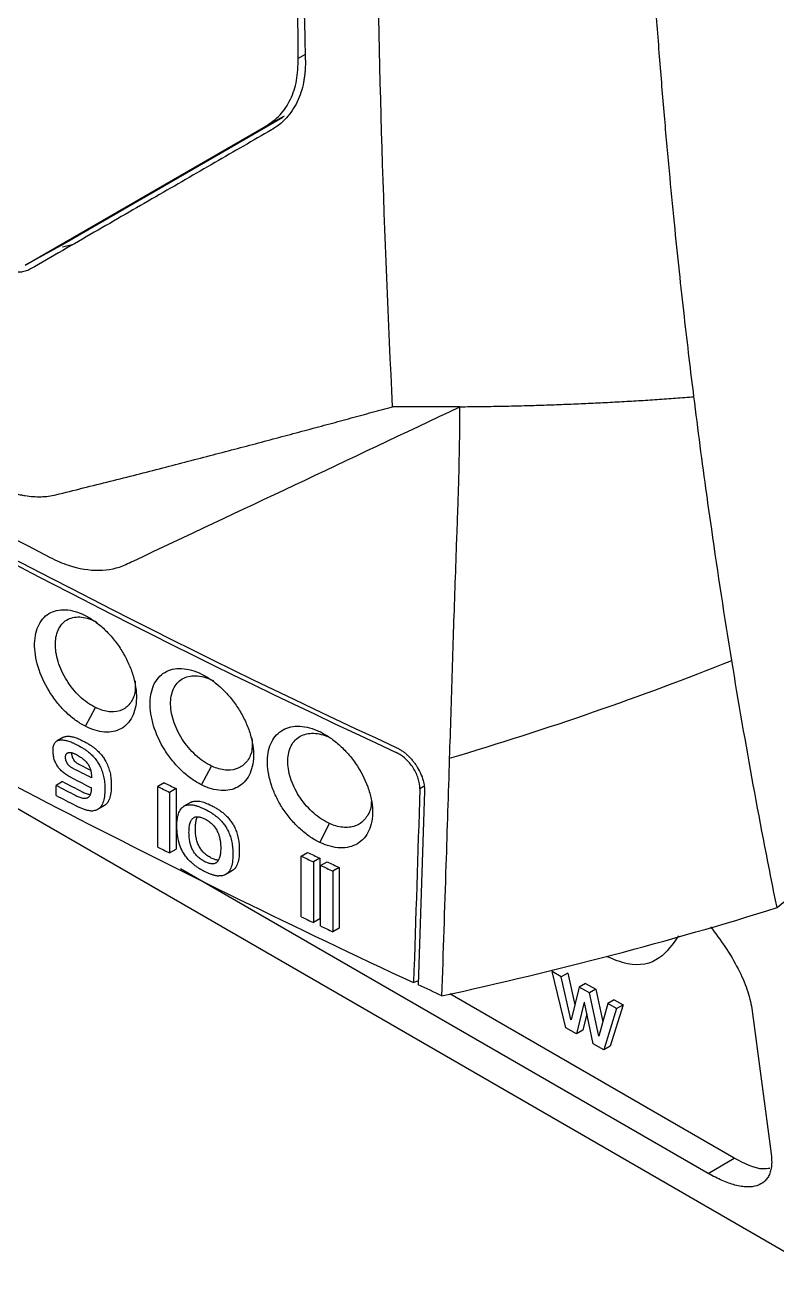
# Model space of a CAD drawing. Extents: x 86 to 639, y 68 to 658.
# Drawn here: x 537.28 to 562.23, y 67.6 to 109.09 of the extents above; entities that cross this region are included whole.
import ezdxf

# ---------------------------------------------------------------- set-up
doc = ezdxf.new("R2010")
doc.units = 0
doc.layers.get('0').update_dxf_attribs({"linetype": 'CONTINUOUS'})

msp = doc.modelspace()

# ---------------------------------------------------------------- linework, layer by layer
at = {"color": 7, "linetype": 'CONTINUOUS'}
for p, q in [((546.349, 107.982), (546.242, 124.886)), ((545.839, 106.027), (538.585, 101.838)), ((537.285, 101.125), (545.274, 105.738)), ((538.585, 101.838), (537.285, 101.125)), ((538.528, 101.738), (538.895, 101.824)), ((518.077, 94.048), (563.889, 67.602)), ((539.286, 85.833), (539.618, 86.457)), ((538.567, 85.474), (538.591, 85.485)), ((538.591, 85.485), (538.617, 85.493)), ((538.617, 85.493), (538.645, 85.5)), ((538.645, 85.5), (538.675, 85.503)), ((538.675, 85.503), (538.701, 85.505)), ((538.701, 85.505), (538.728, 85.505)), ((538.728, 85.505), (538.756, 85.503)), ((538.756, 85.503), (538.785, 85.5)), ((538.785, 85.5), (538.815, 85.495)), ((538.815, 85.495), (538.846, 85.489)), ((538.846, 85.489), (538.878, 85.481)), ((538.878, 85.481), (538.912, 85.472)), ((538.215, 85.045), (538.216, 85.083)), ((538.216, 85.083), (538.219, 85.119)), ((538.219, 85.119), (538.224, 85.152)), ((538.224, 85.152), (538.23, 85.183)), ((538.23, 85.183), (538.239, 85.212)), ((538.239, 85.212), (538.25, 85.239)), ((538.25, 85.239), (538.262, 85.264)), ((538.262, 85.264), (538.277, 85.286)), ((538.277, 85.286), (538.293, 85.306)), ((538.293, 85.306), (538.311, 85.323)), ((538.311, 85.323), (538.332, 85.338)), ((538.332, 85.338), (538.354, 85.351)), ((538.567, 85.474), (538.354, 85.351)), ((538.354, 85.351), (538.378, 85.362)), ((538.378, 85.362), (538.404, 85.371)), ((538.404, 85.371), (538.432, 85.377)), ((538.432, 85.377), (538.463, 85.381)), ((538.463, 85.381), (538.488, 85.382)), ((538.488, 85.382), (538.515, 85.382)), ((538.515, 85.382), (538.543, 85.38)), ((538.543, 85.38), (538.572, 85.377)), ((538.572, 85.377), (538.602, 85.372)), ((538.602, 85.372), (538.634, 85.366)), ((538.634, 85.366), (538.666, 85.359)), ((538.666, 85.359), (538.699, 85.35)), ((538.699, 85.35), (538.733, 85.339)), ((538.733, 85.339), (538.769, 85.327)), ((538.769, 85.327), (538.805, 85.313)), ((538.912, 85.472), (538.946, 85.462)), ((538.946, 85.462), (538.981, 85.45)), ((538.981, 85.45), (539.018, 85.436)), ((539.003, 85.224), (539.032, 85.208)), ((539.018, 85.436), (539.055, 85.421)), ((539.032, 85.208), (539.061, 85.193)), ((539.055, 85.421), (539.094, 85.405)), ((539.061, 85.193), (539.089, 85.178)), ((539.089, 85.178), (539.116, 85.163)), ((539.094, 85.405), (539.133, 85.387)), ((539.116, 85.163), (539.143, 85.147)), ((539.133, 85.387), (539.174, 85.367)), ((539.143, 85.147), (539.169, 85.132)), ((539.169, 85.132), (539.194, 85.117)), ((539.174, 85.367), (539.216, 85.346)), ((539.194, 85.117), (539.219, 85.101)), ((539.216, 85.346), (539.245, 85.331)), ((539.219, 85.101), (539.243, 85.085)), ((539.243, 85.085), (539.266, 85.07)), ((539.245, 85.331), (539.273, 85.316)), ((539.266, 85.07), (539.289, 85.054)), ((539.273, 85.316), (539.301, 85.301)), ((539.301, 85.301), (539.329, 85.285)), ((539.329, 85.285), (539.355, 85.27)), ((539.355, 85.27), (539.381, 85.255)), ((539.381, 85.255), (539.406, 85.239)), ((539.406, 85.239), (539.431, 85.224)), ((539.431, 85.224), (539.455, 85.208)), ((539.455, 85.208), (539.479, 85.192)), ((539.479, 85.192), (539.502, 85.177)), ((539.502, 85.177), (539.524, 85.161)), ((539.524, 85.161), (539.546, 85.145)), ((539.546, 85.145), (539.567, 85.129)), ((539.567, 85.129), (539.587, 85.113)), ((539.587, 85.113), (539.607, 85.097)), ((539.607, 85.097), (539.637, 85.072)), ((539.637, 85.072), (539.666, 85.046)), ((538.215, 85.003), (538.215, 85.045)), ((538.217, 84.963), (538.215, 85.003)), ((538.221, 84.923), (538.217, 84.963)), ((538.225, 84.884), (538.221, 84.923)), ((538.231, 84.846), (538.225, 84.884)), ((538.238, 84.809), (538.231, 84.846)), ((538.246, 84.773), (538.238, 84.809)), ((538.256, 84.737), (538.246, 84.773)), ((538.267, 84.703), (538.256, 84.737)), ((538.28, 84.669), (538.267, 84.703)), ((538.293, 84.636), (538.28, 84.669)), ((538.629, 84.825), (538.63, 84.84)), ((538.629, 84.808), (538.629, 84.825)), ((538.629, 84.795), (538.629, 84.808)), ((538.63, 84.782), (538.629, 84.795)), ((538.63, 84.84), (538.632, 84.855)), ((538.631, 84.769), (538.63, 84.782)), ((538.632, 84.756), (538.631, 84.769)), ((538.632, 84.855), (538.635, 84.869)), ((538.634, 84.743), (538.632, 84.756)), ((538.637, 84.73), (538.634, 84.743)), ((538.635, 84.869), (538.638, 84.881)), ((538.64, 84.717), (538.637, 84.73)), ((538.638, 84.881), (538.642, 84.893)), ((538.643, 84.704), (538.64, 84.717)), ((538.642, 84.893), (538.647, 84.904)), ((538.647, 84.691), (538.643, 84.704)), ((538.647, 84.904), (538.653, 84.914)), ((538.651, 84.679), (538.647, 84.691)), ((538.656, 84.666), (538.651, 84.679)), ((538.653, 84.914), (538.66, 84.924)), ((538.661, 84.654), (538.656, 84.666)), ((538.66, 84.924), (538.667, 84.932)), ((538.667, 84.641), (538.661, 84.654)), ((538.667, 84.932), (538.675, 84.939)), ((538.675, 84.939), (538.684, 84.946)), ((538.684, 84.946), (538.694, 84.951)), ((538.694, 84.951), (538.704, 84.956)), ((538.704, 84.956), (538.715, 84.959)), ((538.715, 84.959), (538.728, 84.962)), ((538.728, 84.962), (538.74, 84.964)), ((538.74, 84.964), (538.753, 84.965)), ((538.753, 84.965), (538.767, 84.965)), ((538.767, 84.965), (538.781, 84.965)), ((538.781, 84.965), (538.796, 84.963)), ((538.796, 84.963), (538.811, 84.961)), ((538.811, 84.961), (538.826, 84.958)), ((538.826, 84.958), (538.843, 84.955)), ((538.841, 84.931), (538.841, 84.947)), ((538.841, 84.918), (538.841, 84.931)), ((538.842, 84.904), (538.841, 84.918)), ((538.843, 84.891), (538.842, 84.904)), ((538.843, 84.955), (538.859, 84.95)), ((538.845, 84.878), (538.843, 84.891)), ((538.847, 84.865), (538.845, 84.878)), ((538.849, 84.852), (538.847, 84.865)), ((538.852, 84.839), (538.849, 84.852)), ((538.856, 84.827), (538.852, 84.839)), ((538.859, 84.814), (538.856, 84.827)), ((538.859, 84.95), (538.876, 84.945)), ((538.864, 84.801), (538.859, 84.814)), ((538.868, 84.789), (538.864, 84.801)), ((538.874, 84.776), (538.868, 84.789)), ((538.879, 84.764), (538.874, 84.776)), ((538.876, 84.945), (538.894, 84.939)), ((538.885, 84.751), (538.879, 84.764)), ((538.892, 84.739), (538.885, 84.751)), ((538.899, 84.727), (538.892, 84.739)), ((538.894, 84.939), (538.912, 84.932)), ((538.907, 84.715), (538.899, 84.727)), ((538.915, 84.703), (538.907, 84.715)), ((538.912, 84.932), (538.931, 84.924)), ((538.923, 84.692), (538.915, 84.703)), ((538.932, 84.68), (538.923, 84.692)), ((538.931, 84.924), (538.95, 84.916)), ((538.941, 84.669), (538.932, 84.68)), ((538.951, 84.659), (538.941, 84.669)), ((538.95, 84.916), (538.97, 84.906)), ((538.961, 84.648), (538.951, 84.659)), ((538.972, 84.639), (538.961, 84.648)), ((538.97, 84.906), (538.99, 84.896)), ((538.99, 84.896), (539.027, 84.877)), ((539.027, 84.877), (539.062, 84.857)), ((539.062, 84.857), (539.096, 84.836)), ((539.096, 84.836), (539.128, 84.815)), ((539.128, 84.815), (539.159, 84.794)), ((539.159, 84.794), (539.189, 84.771)), ((539.189, 84.771), (539.217, 84.748)), ((539.217, 84.748), (539.244, 84.725)), ((539.244, 84.725), (539.269, 84.701)), ((539.269, 84.701), (539.293, 84.677)), ((539.289, 85.054), (539.312, 85.038)), ((539.293, 84.677), (539.316, 84.652)), ((539.312, 85.038), (539.333, 85.022)), ((539.316, 84.652), (539.337, 84.626)), ((539.333, 85.022), (539.354, 85.006)), ((539.354, 85.006), (539.375, 84.99)), ((539.375, 84.99), (539.395, 84.974)), ((539.395, 84.974), (539.424, 84.949)), ((539.424, 84.949), (539.453, 84.924)), ((539.453, 84.924), (539.481, 84.898)), ((539.481, 84.898), (539.508, 84.871)), ((539.508, 84.871), (539.534, 84.844)), ((539.534, 84.844), (539.56, 84.817)), ((539.56, 84.817), (539.585, 84.789)), ((539.585, 84.789), (539.608, 84.761)), ((539.608, 84.761), (539.631, 84.732)), ((539.631, 84.732), (539.653, 84.702)), ((539.653, 84.702), (539.674, 84.672)), ((539.666, 85.046), (539.694, 85.02)), ((539.674, 84.672), (539.695, 84.642)), ((539.694, 85.02), (539.721, 84.994)), ((539.721, 84.994), (539.747, 84.967)), ((539.747, 84.967), (539.772, 84.94)), ((539.772, 84.94), (539.797, 84.912)), ((539.797, 84.912), (539.821, 84.883)), ((539.821, 84.883), (539.844, 84.854)), ((539.844, 84.854), (539.866, 84.825)), ((539.866, 84.825), (539.887, 84.795)), ((539.887, 84.795), (539.907, 84.765)), ((539.907, 84.765), (539.927, 84.734)), ((539.927, 84.734), (539.946, 84.703)), ((539.946, 84.703), (539.963, 84.671)), ((539.963, 84.671), (539.981, 84.639)), ((538.308, 84.604), (538.293, 84.636)), ((538.324, 84.573), (538.308, 84.604)), ((538.342, 84.542), (538.324, 84.573)), ((538.361, 84.513), (538.342, 84.542)), ((538.381, 84.484), (538.361, 84.513)), ((538.4, 84.459), (538.381, 84.484)), ((538.42, 84.434), (538.4, 84.459)), ((538.442, 84.41), (538.42, 84.434)), ((538.465, 84.386), (538.442, 84.41)), ((538.489, 84.362), (538.465, 84.386)), ((538.515, 84.339), (538.489, 84.362)), ((538.542, 84.316), (538.515, 84.339)), ((538.57, 84.293), (538.542, 84.316)), ((538.599, 84.271), (538.57, 84.293)), ((538.63, 84.249), (538.599, 84.271)), ((538.662, 84.227), (538.63, 84.249)), ((538.673, 84.629), (538.667, 84.641)), ((538.68, 84.616), (538.673, 84.629)), ((538.687, 84.604), (538.68, 84.616)), ((538.694, 84.592), (538.687, 84.604)), ((538.702, 84.58), (538.694, 84.592)), ((538.71, 84.569), (538.702, 84.58)), ((538.719, 84.558), (538.71, 84.569)), ((538.729, 84.547), (538.719, 84.558)), ((538.739, 84.536), (538.729, 84.547)), ((538.749, 84.526), (538.739, 84.536)), ((538.76, 84.516), (538.749, 84.526)), ((538.771, 84.506), (538.76, 84.516)), ((538.783, 84.497), (538.771, 84.506)), ((538.795, 84.487), (538.783, 84.497)), ((538.808, 84.478), (538.795, 84.487)), ((538.821, 84.47), (538.808, 84.478)), ((538.835, 84.461), (538.821, 84.47)), ((538.849, 84.453), (538.835, 84.461)), ((538.863, 84.446), (538.849, 84.453)), ((538.984, 84.629), (538.972, 84.639)), ((538.995, 84.619), (538.984, 84.629)), ((539.007, 84.61), (538.995, 84.619)), ((539.02, 84.601), (539.007, 84.61)), ((539.033, 84.592), (539.02, 84.601)), ((539.047, 84.584), (539.033, 84.592)), ((539.061, 84.576), (539.047, 84.584)), ((539.076, 84.568), (539.061, 84.576)), ((539.464, 84.37), (539.076, 84.568)), ((539.337, 84.626), (539.357, 84.6)), ((539.357, 84.6), (539.375, 84.573)), ((539.375, 84.573), (539.392, 84.546)), ((539.392, 84.546), (539.408, 84.518)), ((539.408, 84.518), (539.418, 84.498)), ((539.418, 84.498), (539.428, 84.477)), ((539.428, 84.477), (539.437, 84.455)), ((539.437, 84.455), (539.445, 84.433)), ((539.445, 84.433), (539.452, 84.41)), ((539.452, 84.41), (539.46, 84.387)), ((539.46, 84.387), (539.466, 84.363)), ((539.466, 84.363), (539.471, 84.339)), ((539.471, 84.339), (539.476, 84.314)), ((539.476, 84.314), (539.481, 84.288)), ((539.481, 84.288), (539.484, 84.262)), ((539.484, 84.262), (539.487, 84.235)), ((539.487, 84.235), (539.49, 84.208)), ((539.695, 84.642), (539.714, 84.611)), ((539.714, 84.611), (539.733, 84.58)), ((539.733, 84.58), (539.751, 84.548)), ((539.751, 84.548), (539.768, 84.516)), ((539.768, 84.516), (539.788, 84.475)), ((539.788, 84.475), (539.807, 84.433)), ((539.807, 84.433), (539.825, 84.39)), ((539.825, 84.39), (539.841, 84.347)), ((539.841, 84.347), (539.856, 84.303)), ((539.856, 84.303), (539.87, 84.258)), ((539.87, 84.258), (539.882, 84.212)), ((539.981, 84.639), (540.001, 84.597)), ((540.001, 84.597), (540.02, 84.555)), ((540.02, 84.555), (540.037, 84.513)), ((540.037, 84.513), (540.054, 84.469)), ((540.054, 84.469), (540.069, 84.425)), ((540.069, 84.425), (540.082, 84.38)), ((540.082, 84.38), (540.095, 84.335)), ((540.095, 84.335), (540.106, 84.289)), ((540.106, 84.289), (540.116, 84.242)), ((540.116, 84.242), (540.124, 84.194)), ((543.144, 83.889), (543.469, 84.516)), ((538.527, 83.998), (538.315, 83.875)), ((538.315, 83.541), (538.315, 83.875)), ((538.696, 84.205), (538.662, 84.227)), ((538.73, 84.184), (538.696, 84.205)), ((538.766, 84.163), (538.73, 84.184)), ((539.49, 84.208), (539.491, 84.181)), ((539.491, 84.181), (539.492, 84.152)), ((539.492, 84.152), (539.493, 84.123)), ((539.882, 84.212), (539.893, 84.166)), ((539.893, 84.166), (539.903, 84.119)), ((539.903, 84.119), (539.911, 84.072)), ((539.911, 84.072), (539.919, 84.023)), ((539.919, 84.023), (539.925, 83.974)), ((539.925, 83.974), (539.929, 83.924)), ((539.929, 83.924), (539.932, 83.874)), ((539.932, 83.874), (539.934, 83.823)), ((539.934, 83.823), (539.935, 83.771)), ((540.124, 84.194), (540.131, 84.146)), ((540.131, 84.146), (540.137, 84.097)), ((540.137, 84.097), (540.142, 84.047)), ((540.142, 84.047), (540.145, 83.997)), ((540.147, 83.823), (540.144, 83.755)), ((540.145, 83.997), (540.147, 83.946)), ((540.147, 83.946), (540.148, 83.894)), ((540.148, 83.894), (540.147, 83.823)), ((541.899, 83.963), (541.687, 83.84)), ((541.687, 81.83), (541.687, 83.84)), ((538.969, 83.539), (539.005, 83.521)), ((539.005, 83.521), (539.039, 83.505)), ((539.039, 83.505), (539.072, 83.491)), ((539.072, 83.491), (539.104, 83.48)), ((539.104, 83.48), (539.135, 83.469)), ((539.135, 83.469), (539.164, 83.461)), ((539.164, 83.461), (539.192, 83.455)), ((539.182, 83.662), (539.217, 83.644)), ((539.192, 83.455), (539.219, 83.451)), ((539.217, 83.644), (539.252, 83.628)), ((539.219, 83.451), (539.245, 83.448)), ((539.245, 83.448), (539.269, 83.448)), ((539.252, 83.628), (539.285, 83.614)), ((539.269, 83.448), (539.293, 83.449)), ((539.285, 83.614), (539.317, 83.602)), ((539.293, 83.449), (539.314, 83.452)), ((539.314, 83.452), (539.335, 83.458)), ((539.317, 83.602), (539.347, 83.592)), ((539.335, 83.458), (539.354, 83.465)), ((539.347, 83.592), (539.377, 83.584)), ((539.354, 83.465), (539.373, 83.474)), ((539.373, 83.474), (539.389, 83.485)), ((539.377, 83.584), (539.405, 83.578)), ((539.389, 83.485), (539.402, 83.495)), ((539.402, 83.495), (539.414, 83.506)), ((539.405, 83.578), (539.432, 83.573)), ((539.414, 83.506), (539.424, 83.519)), ((539.424, 83.519), (539.435, 83.533)), ((539.432, 83.573), (539.456, 83.571)), ((539.435, 83.533), (539.444, 83.547)), ((539.444, 83.547), (539.452, 83.564)), ((539.452, 83.564), (539.46, 83.581)), ((539.46, 83.581), (539.467, 83.599)), ((539.467, 83.599), (539.473, 83.619)), ((539.473, 83.619), (539.478, 83.64)), ((539.478, 83.64), (539.482, 83.662)), ((539.482, 83.662), (539.486, 83.685)), ((539.486, 83.685), (539.489, 83.709)), ((539.489, 83.709), (539.491, 83.735)), ((539.491, 83.735), (539.492, 83.761)), ((539.492, 83.761), (539.493, 83.789)), ((539.91, 83.451), (539.899, 83.398)), ((539.919, 83.508), (539.91, 83.451)), ((539.926, 83.568), (539.919, 83.508)), ((539.931, 83.632), (539.926, 83.568)), ((539.934, 83.7), (539.931, 83.632)), ((539.935, 83.771), (539.934, 83.7)), ((540.084, 83.425), (540.067, 83.383)), ((540.099, 83.471), (540.084, 83.425)), ((540.112, 83.52), (540.099, 83.471)), ((540.123, 83.574), (540.112, 83.52)), ((540.132, 83.63), (540.123, 83.574)), ((540.139, 83.691), (540.132, 83.63)), ((540.144, 83.755), (540.139, 83.691)), ((542.295, 83.765), (542.082, 83.643)), ((542.082, 83.643), (542.082, 81.632)), ((542.295, 83.765), (542.295, 81.755)), ((550.539, 83.679), (550.332, 77.258)), ((539.586, 83.037), (539.55, 83.034)), ((539.619, 83.044), (539.586, 83.037)), ((539.651, 83.053), (539.619, 83.044)), ((539.681, 83.065), (539.651, 83.053)), ((539.711, 83.082), (539.681, 83.065)), ((539.924, 83.205), (539.711, 83.082)), ((539.74, 83.103), (539.711, 83.082)), ((539.767, 83.127), (539.74, 83.103)), ((539.792, 83.155), (539.767, 83.127)), ((539.815, 83.186), (539.792, 83.155)), ((539.836, 83.221), (539.815, 83.186)), ((539.854, 83.26), (539.836, 83.221)), ((539.871, 83.302), (539.854, 83.26)), ((539.886, 83.348), (539.871, 83.302)), ((539.899, 83.398), (539.886, 83.348)), ((539.953, 83.225), (539.924, 83.205)), ((539.979, 83.25), (539.953, 83.225)), ((540.004, 83.278), (539.979, 83.25)), ((540.027, 83.309), (540.004, 83.278)), ((540.048, 83.344), (540.027, 83.309)), ((540.067, 83.383), (540.048, 83.344)), ((542.39, 82.971), (542.408, 83.012)), ((542.408, 83.012), (542.428, 83.05)), ((542.428, 83.05), (542.45, 83.084)), ((542.45, 83.084), (542.474, 83.115)), ((542.474, 83.115), (542.5, 83.142)), ((542.5, 83.142), (542.528, 83.165)), ((542.528, 83.165), (542.559, 83.185)), ((542.772, 83.308), (542.559, 83.185)), ((542.559, 83.185), (542.591, 83.202)), ((542.591, 83.202), (542.62, 83.213)), ((542.62, 83.213), (542.651, 83.222)), ((542.651, 83.222), (542.683, 83.228)), ((542.683, 83.228), (542.717, 83.231)), ((542.717, 83.231), (542.752, 83.233)), ((542.772, 83.308), (542.804, 83.325)), ((542.804, 83.325), (542.833, 83.336)), ((542.833, 83.336), (542.864, 83.344)), ((542.864, 83.344), (542.896, 83.351)), ((542.896, 83.351), (542.93, 83.354)), ((542.93, 83.354), (542.965, 83.355)), ((542.965, 83.355), (543.002, 83.354)), ((543.002, 83.354), (543.041, 83.351)), ((543.041, 83.351), (543.082, 83.345)), ((543.082, 83.345), (543.124, 83.336)), ((543.124, 83.336), (543.168, 83.325)), ((543.168, 83.325), (543.213, 83.312)), ((543.213, 83.312), (543.26, 83.296)), ((543.252, 83.085), (543.283, 83.069)), ((543.26, 83.296), (543.309, 83.277)), ((543.283, 83.069), (543.313, 83.054)), ((543.309, 83.277), (543.359, 83.257)), ((543.313, 83.054), (543.343, 83.038)), ((543.343, 83.038), (543.372, 83.022)), ((543.359, 83.257), (543.411, 83.233)), ((543.372, 83.022), (543.401, 83.005)), ((543.401, 83.005), (543.429, 82.988)), ((543.411, 83.233), (543.465, 83.208)), ((543.429, 82.988), (543.456, 82.971)), ((543.465, 83.208), (543.496, 83.192)), ((543.496, 83.192), (543.526, 83.176)), ((543.526, 83.176), (543.556, 83.161)), ((543.556, 83.161), (543.585, 83.144)), ((543.585, 83.144), (543.613, 83.128)), ((543.613, 83.128), (543.641, 83.111)), ((543.641, 83.111), (543.669, 83.094)), ((543.669, 83.094), (543.696, 83.077)), ((543.696, 83.077), (543.722, 83.06)), ((543.722, 83.06), (543.748, 83.042)), ((543.748, 83.042), (543.773, 83.024)), ((543.773, 83.024), (543.797, 83.006)), ((543.797, 83.006), (543.821, 82.988)), ((543.821, 82.988), (543.845, 82.97)), ((542.323, 82.514), (542.324, 82.584)), ((542.324, 82.584), (542.327, 82.65)), ((542.327, 82.65), (542.333, 82.712)), ((542.333, 82.712), (542.34, 82.771)), ((542.34, 82.771), (542.349, 82.826)), ((542.349, 82.826), (542.361, 82.878)), ((542.361, 82.878), (542.375, 82.926)), ((542.375, 82.926), (542.39, 82.971)), ((542.747, 82.566), (542.755, 82.6)), ((542.755, 82.6), (542.764, 82.632)), ((542.764, 82.632), (542.774, 82.661)), ((542.774, 82.661), (542.785, 82.688)), ((542.785, 82.688), (542.798, 82.713)), ((542.798, 82.713), (542.811, 82.736)), ((542.811, 82.736), (542.826, 82.756)), ((542.826, 82.756), (542.842, 82.774)), ((542.842, 82.774), (542.86, 82.79)), ((542.86, 82.79), (542.878, 82.803)), ((542.878, 82.803), (542.895, 82.812)), ((542.895, 82.812), (542.912, 82.82)), ((542.912, 82.82), (542.93, 82.827)), ((542.93, 82.827), (542.949, 82.831)), ((542.94, 82.528), (542.943, 82.572)), ((542.943, 82.572), (542.948, 82.613)), ((542.948, 82.613), (542.953, 82.652)), ((542.949, 82.831), (542.969, 82.834)), ((542.953, 82.652), (542.96, 82.688)), ((542.96, 82.688), (542.967, 82.723)), ((542.967, 82.723), (542.976, 82.754)), ((542.969, 82.834), (542.99, 82.836)), ((542.976, 82.754), (542.986, 82.784)), ((542.986, 82.784), (542.998, 82.811)), ((542.99, 82.836), (543.012, 82.835)), ((542.998, 82.811), (543.01, 82.836)), ((543.012, 82.835), (543.035, 82.834)), ((543.035, 82.834), (543.059, 82.83)), ((543.059, 82.83), (543.083, 82.825)), ((543.083, 82.825), (543.109, 82.819)), ((543.109, 82.819), (543.136, 82.811)), ((543.136, 82.811), (543.163, 82.801)), ((543.163, 82.801), (543.192, 82.79)), ((543.192, 82.79), (543.221, 82.777)), ((543.221, 82.777), (543.252, 82.762)), ((543.252, 82.762), (543.291, 82.742)), ((543.291, 82.742), (543.328, 82.72)), ((543.328, 82.72), (543.364, 82.697)), ((543.364, 82.697), (543.399, 82.672)), ((543.399, 82.672), (543.432, 82.646)), ((543.432, 82.646), (543.464, 82.619)), ((543.456, 82.971), (543.483, 82.954)), ((543.464, 82.619), (543.494, 82.59)), ((543.483, 82.954), (543.509, 82.937)), ((543.494, 82.59), (543.523, 82.559)), ((543.509, 82.937), (543.535, 82.919)), ((543.535, 82.919), (543.56, 82.901)), ((543.56, 82.901), (543.585, 82.883)), ((543.585, 82.883), (543.609, 82.865)), ((543.609, 82.865), (543.632, 82.847)), ((543.632, 82.847), (543.655, 82.828)), ((543.655, 82.828), (543.677, 82.809)), ((543.677, 82.809), (543.706, 82.783)), ((543.706, 82.783), (543.734, 82.757)), ((543.734, 82.757), (543.761, 82.73)), ((543.761, 82.73), (543.787, 82.703)), ((543.787, 82.703), (543.812, 82.675)), ((543.812, 82.675), (543.837, 82.647)), ((543.837, 82.647), (543.86, 82.619)), ((543.845, 82.97), (543.867, 82.951)), ((543.86, 82.619), (543.883, 82.59)), ((543.867, 82.951), (543.89, 82.932)), ((543.883, 82.59), (543.905, 82.56)), ((543.89, 82.932), (543.919, 82.906)), ((543.919, 82.906), (543.947, 82.88)), ((543.947, 82.88), (543.974, 82.853)), ((543.974, 82.853), (544, 82.826)), ((544, 82.826), (544.025, 82.798)), ((544.025, 82.798), (544.05, 82.77)), ((544.05, 82.77), (544.073, 82.742)), ((544.073, 82.742), (544.096, 82.713)), ((544.096, 82.713), (544.118, 82.683)), ((544.118, 82.683), (544.139, 82.653)), ((544.139, 82.653), (544.159, 82.623)), ((544.159, 82.623), (544.178, 82.592)), ((544.178, 82.592), (544.196, 82.56)), ((547.063, 81.981), (547.382, 82.612)), ((542.324, 82.441), (542.323, 82.514)), ((542.328, 82.37), (542.324, 82.441)), ((542.333, 82.3), (542.328, 82.37)), ((542.341, 82.231), (542.333, 82.3)), ((542.351, 82.164), (542.341, 82.231)), ((542.364, 82.099), (542.351, 82.164)), ((542.725, 82.312), (542.726, 82.36)), ((542.726, 82.268), (542.725, 82.312)), ((542.726, 82.36), (542.728, 82.405)), ((542.727, 82.226), (542.726, 82.268)), ((542.73, 82.184), (542.727, 82.226)), ((542.728, 82.405), (542.731, 82.449)), ((542.733, 82.144), (542.73, 82.184)), ((542.731, 82.449), (542.735, 82.49)), ((542.735, 82.49), (542.74, 82.529)), ((542.74, 82.529), (542.747, 82.566)), ((542.938, 82.434), (542.939, 82.482)), ((542.939, 82.391), (542.938, 82.434)), ((542.939, 82.482), (542.94, 82.528)), ((542.94, 82.349), (542.939, 82.391)), ((542.943, 82.307), (542.94, 82.349)), ((542.946, 82.266), (542.943, 82.307)), ((542.951, 82.227), (542.946, 82.266)), ((542.956, 82.188), (542.951, 82.227)), ((542.963, 82.149), (542.956, 82.188)), ((543.523, 82.559), (543.55, 82.528)), ((543.55, 82.528), (543.576, 82.494)), ((543.576, 82.494), (543.6, 82.46)), ((543.6, 82.46), (543.624, 82.423)), ((543.624, 82.423), (543.645, 82.386)), ((543.645, 82.386), (543.665, 82.347)), ((543.665, 82.347), (543.684, 82.306)), ((543.684, 82.306), (543.701, 82.264)), ((543.701, 82.264), (543.71, 82.24)), ((543.71, 82.24), (543.719, 82.215)), ((543.719, 82.215), (543.727, 82.19)), ((543.727, 82.19), (543.734, 82.164)), ((543.734, 82.164), (543.741, 82.139)), ((543.905, 82.56), (543.926, 82.53)), ((543.926, 82.53), (543.946, 82.5)), ((543.946, 82.5), (543.965, 82.469)), ((543.965, 82.469), (543.983, 82.437)), ((543.983, 82.437), (544.001, 82.406)), ((544.001, 82.406), (544.017, 82.373)), ((544.017, 82.373), (544.033, 82.341)), ((544.033, 82.341), (544.051, 82.3)), ((544.051, 82.3), (544.068, 82.259)), ((544.068, 82.259), (544.083, 82.217)), ((544.083, 82.217), (544.098, 82.174)), ((544.098, 82.174), (544.111, 82.13)), ((544.196, 82.56), (544.214, 82.528)), ((544.214, 82.528), (544.23, 82.496)), ((544.23, 82.496), (544.246, 82.463)), ((544.246, 82.463), (544.264, 82.423)), ((544.264, 82.423), (544.28, 82.382)), ((544.28, 82.382), (544.296, 82.34)), ((544.296, 82.34), (544.31, 82.297)), ((544.31, 82.297), (544.324, 82.253)), ((544.324, 82.253), (544.336, 82.208)), ((544.336, 82.208), (544.347, 82.163)), ((544.347, 82.163), (544.357, 82.117)), ((542.082, 81.632), (542.295, 81.755)), ((542.378, 82.035), (542.364, 82.099)), ((542.395, 81.973), (542.378, 82.035)), ((542.414, 81.912), (542.395, 81.973)), ((542.435, 81.853), (542.414, 81.912)), ((542.459, 81.795), (542.435, 81.853)), ((542.485, 81.739), (542.459, 81.795)), ((542.738, 82.104), (542.733, 82.144)), ((542.743, 82.065), (542.738, 82.104)), ((542.75, 82.026), (542.743, 82.065)), ((542.758, 81.989), (542.75, 82.026)), ((542.766, 81.952), (542.758, 81.989)), ((542.776, 81.917), (542.766, 81.952)), ((542.786, 81.881), (542.776, 81.917)), ((542.798, 81.847), (542.786, 81.881)), ((542.811, 81.814), (542.798, 81.847)), ((542.824, 81.781), (542.811, 81.814)), ((542.839, 81.75), (542.824, 81.781)), ((542.855, 81.719), (542.839, 81.75)), ((542.97, 82.112), (542.963, 82.149)), ((542.979, 82.075), (542.97, 82.112)), ((542.988, 82.039), (542.979, 82.075)), ((542.999, 82.004), (542.988, 82.039)), ((543.011, 81.97), (542.999, 82.004)), ((543.023, 81.937), (543.011, 81.97)), ((543.037, 81.904), (543.023, 81.937)), ((543.052, 81.872), (543.037, 81.904)), ((543.067, 81.842), (543.052, 81.872)), ((543.084, 81.811), (543.067, 81.842)), ((543.102, 81.782), (543.084, 81.811)), ((543.121, 81.754), (543.102, 81.782)), ((543.141, 81.727), (543.121, 81.754)), ((543.741, 82.139), (543.747, 82.113)), ((543.747, 82.113), (543.753, 82.086)), ((543.753, 82.086), (543.758, 82.06)), ((543.758, 82.06), (543.762, 82.033)), ((543.762, 82.033), (543.766, 82.006)), ((543.766, 82.006), (543.769, 81.979)), ((543.769, 81.979), (543.772, 81.951)), ((543.772, 81.951), (543.774, 81.923)), ((543.774, 81.923), (543.775, 81.895)), ((543.776, 81.748), (543.774, 81.703)), ((543.775, 81.895), (543.776, 81.867)), ((543.776, 81.867), (543.777, 81.838)), ((543.777, 81.795), (543.776, 81.748)), ((543.777, 81.838), (543.777, 81.795)), ((544.111, 82.13), (544.123, 82.086)), ((544.123, 82.086), (544.134, 82.04)), ((544.134, 82.04), (544.144, 81.994)), ((544.144, 81.994), (544.153, 81.947)), ((544.153, 81.947), (544.16, 81.9)), ((544.16, 81.9), (544.167, 81.851)), ((544.167, 81.851), (544.172, 81.802)), ((544.172, 81.802), (544.176, 81.752)), ((544.176, 81.752), (544.179, 81.701)), ((544.357, 82.117), (544.366, 82.07)), ((544.366, 82.07), (544.373, 82.022)), ((544.373, 82.022), (544.379, 81.974)), ((544.379, 81.974), (544.385, 81.925)), ((544.385, 81.925), (544.389, 81.875)), ((544.389, 81.875), (544.392, 81.824)), ((544.392, 81.824), (544.393, 81.772)), ((544.393, 81.772), (544.394, 81.719)), ((542.512, 81.685), (542.485, 81.739)), ((542.543, 81.632), (542.512, 81.685)), ((542.575, 81.58), (542.543, 81.632)), ((542.61, 81.53), (542.575, 81.58)), ((542.639, 81.493), (542.61, 81.53)), ((542.669, 81.456), (542.639, 81.493)), ((542.7, 81.42), (542.669, 81.456)), ((542.734, 81.385), (542.7, 81.42)), ((542.768, 81.35), (542.734, 81.385)), ((542.805, 81.316), (542.768, 81.35)), ((542.871, 81.689), (542.855, 81.719)), ((542.889, 81.66), (542.871, 81.689)), ((542.908, 81.631), (542.889, 81.66)), ((542.928, 81.604), (542.908, 81.631)), ((542.949, 81.577), (542.928, 81.604)), ((542.971, 81.551), (542.949, 81.577)), ((542.994, 81.526), (542.971, 81.551)), ((543.019, 81.502), (542.994, 81.526)), ((543.044, 81.479), (543.019, 81.502)), ((543.071, 81.457), (543.044, 81.479)), ((543.098, 81.435), (543.071, 81.457)), ((543.127, 81.415), (543.098, 81.435)), ((543.157, 81.395), (543.127, 81.415)), ((543.162, 81.7), (543.141, 81.727)), ((543.188, 81.377), (543.157, 81.395)), ((543.184, 81.674), (543.162, 81.7)), ((543.207, 81.649), (543.184, 81.674)), ((543.22, 81.359), (543.188, 81.377)), ((543.232, 81.625), (543.207, 81.649)), ((543.253, 81.342), (543.22, 81.359)), ((543.257, 81.602), (543.232, 81.625)), ((543.284, 81.327), (543.253, 81.342)), ((543.283, 81.58), (543.257, 81.602)), ((543.311, 81.558), (543.283, 81.58)), ((543.313, 81.314), (543.284, 81.327)), ((543.34, 81.538), (543.311, 81.558)), ((543.37, 81.518), (543.34, 81.538)), ((543.401, 81.499), (543.37, 81.518)), ((543.433, 81.481), (543.401, 81.499)), ((543.466, 81.464), (543.433, 81.481)), ((543.496, 81.45), (543.466, 81.464)), ((543.526, 81.437), (543.496, 81.45)), ((543.555, 81.426), (543.526, 81.437)), ((543.583, 81.416), (543.555, 81.426)), ((543.609, 81.408), (543.583, 81.416)), ((543.635, 81.402), (543.609, 81.408)), ((543.66, 81.398), (543.635, 81.402)), ((543.665, 81.338), (543.648, 81.322)), ((543.684, 81.395), (543.66, 81.398)), ((543.68, 81.356), (543.665, 81.338)), ((543.695, 81.376), (543.68, 81.356)), ((543.708, 81.393), (543.684, 81.395)), ((543.708, 81.399), (543.695, 81.376)), ((543.72, 81.424), (543.708, 81.399)), ((543.73, 81.451), (543.72, 81.424)), ((543.74, 81.48), (543.73, 81.451)), ((543.749, 81.512), (543.74, 81.48)), ((543.756, 81.546), (543.749, 81.512)), ((543.762, 81.582), (543.756, 81.546)), ((543.768, 81.62), (543.762, 81.582)), ((543.772, 81.66), (543.768, 81.62)), ((543.774, 81.703), (543.772, 81.66)), ((544.163, 81.329), (544.153, 81.272)), ((544.171, 81.39), (544.163, 81.329)), ((544.177, 81.455), (544.171, 81.39)), ((544.18, 81.524), (544.177, 81.455)), ((544.179, 81.701), (544.181, 81.649)), ((544.181, 81.597), (544.18, 81.524)), ((544.181, 81.649), (544.181, 81.597)), ((544.353, 81.341), (544.339, 81.291)), ((544.366, 81.394), (544.353, 81.341)), ((544.376, 81.452), (544.366, 81.394)), ((544.384, 81.513), (544.376, 81.452)), ((544.389, 81.578), (544.384, 81.513)), ((544.393, 81.647), (544.389, 81.578)), ((544.394, 81.719), (544.393, 81.647)), ((546.447, 81.529), (546.66, 81.652)), ((546.447, 79.518), (546.447, 81.529)), ((547.063, 81.459), (546.85, 81.336)), ((546.85, 81.336), (546.85, 79.325)), ((547.063, 81.459), (547.063, 79.448)), ((547.093, 81.22), (547.306, 81.343)), ((559.951, 71.003), (542.447, 81.107)), ((543.342, 81.303), (543.313, 81.314)), ((543.37, 81.293), (543.342, 81.303)), ((543.396, 81.286), (543.37, 81.293)), ((543.422, 81.279), (543.396, 81.286)), ((543.447, 81.275), (543.422, 81.279)), ((543.472, 81.272), (543.447, 81.275)), ((543.495, 81.271), (543.472, 81.272)), ((543.517, 81.271), (543.495, 81.271)), ((543.538, 81.273), (543.517, 81.271)), ((543.559, 81.277), (543.538, 81.273)), ((543.578, 81.282), (543.559, 81.277)), ((543.596, 81.289), (543.578, 81.282)), ((543.614, 81.298), (543.596, 81.289)), ((543.631, 81.308), (543.614, 81.298)), ((543.648, 81.322), (543.631, 81.308)), ((544.14, 81.032), (543.927, 80.909)), ((543.96, 80.928), (543.927, 80.909)), ((544.173, 81.051), (543.96, 80.928)), ((543.991, 80.951), (543.96, 80.928)), ((544.019, 80.978), (543.991, 80.951)), ((544.045, 81.008), (544.019, 80.978)), ((544.068, 81.043), (544.045, 81.008)), ((544.09, 81.081), (544.068, 81.043)), ((544.109, 81.123), (544.09, 81.081)), ((544.126, 81.169), (544.109, 81.123)), ((544.141, 81.218), (544.126, 81.169)), ((544.173, 81.051), (544.14, 81.032)), ((544.153, 81.272), (544.141, 81.218)), ((544.203, 81.074), (544.173, 81.051)), ((544.232, 81.101), (544.203, 81.074)), ((544.258, 81.131), (544.232, 81.101)), ((544.281, 81.165), (544.258, 81.131)), ((544.303, 81.204), (544.281, 81.165)), ((544.322, 81.246), (544.303, 81.204)), ((544.339, 81.291), (544.322, 81.246)), ((547.093, 79.209), (547.093, 81.22)), ((547.711, 81.15), (547.498, 81.027)), ((547.498, 81.027), (547.498, 79.016)), ((547.711, 81.15), (547.711, 79.139)), ((543.735, 80.871), (543.699, 80.874)), ((543.77, 80.871), (543.735, 80.871)), ((543.803, 80.874), (543.77, 80.871)), ((543.834, 80.878), (543.803, 80.874)), ((543.864, 80.885), (543.834, 80.878)), ((543.893, 80.894), (543.864, 80.885)), ((543.927, 80.909), (543.893, 80.894)), ((547.063, 79.448), (546.85, 79.325)), ((547.711, 79.139), (547.498, 79.016)), ((555.231, 75.829), (554.774, 77.702)), ((555.075, 77.528), (554.774, 77.702)), ((555.288, 77.65), (555.075, 77.528)), ((555.288, 77.65), (555.523, 76.593)), ((550.175, 77.331), (550.336, 77.405)), ((555.393, 76.105), (555.075, 77.528)), ((555.67, 77.185), (555.401, 76.1)), ((555.882, 77.307), (555.67, 77.185)), ((556.009, 76.989), (555.67, 77.185)), ((555.882, 77.307), (556.222, 77.111)), ((560.816, 71.511), (551.38, 76.958)), ((556.222, 77.111), (556.009, 76.989)), ((556.325, 75.551), (556.009, 76.989)), ((556.222, 77.111), (556.458, 76.035)), ((555.838, 76.678), (555.578, 75.629)), ((555.846, 76.673), (555.838, 76.678)), ((556.137, 75.306), (555.846, 76.673)), ((556.622, 76.635), (556.325, 75.551)), ((556.911, 76.468), (556.488, 75.104)), ((556.834, 76.757), (556.622, 76.635)), ((556.911, 76.468), (556.622, 76.635)), ((557.124, 76.59), (556.7, 75.226)), ((556.834, 76.757), (557.124, 76.59)), ((556.911, 76.468), (557.124, 76.59)), ((561.397, 76.476), (562.038, 71.652)), ((555.401, 76.1), (555.393, 76.105)), ((555.926, 76.298), (555.791, 75.751)), ((555.578, 75.629), (555.231, 75.829)), ((555.791, 75.751), (555.578, 75.629)), ((556.488, 75.104), (556.137, 75.306)), ((556.7, 75.226), (556.488, 75.104)), ((559.951, 71.003), (560.816, 71.511))]:
    msp.add_line(p, q, dxfattribs=at)
at = {"color": 8, "linetype": 'CONTINUOUS'}
for p, q in [((546.583, 108.113), (546.349, 107.982)), ((545.877, 106.069), (545.274, 105.738)), ((550.519, 83.837), (550.383, 83.758))]:
    msp.add_line(p, q, dxfattribs=at)
at = {"color": 7, "linetype": 'CONTINUOUS'}
for centre, radius, start, end in [((669.513, 344.066), 285.354, 235.51715, 245.15107), ((669.513, 343.902), 285.353, 235.51699, 245.15127), ((678.219, 354.906), 305.009, 242.69746, 242.83566), ((677.901, 354.029), 303.877, 242.69999, 242.8387), ((678.417, 355.797), 305.431, 242.8078, 242.94486), ((681.315, 362.632), 311.803, 243.39668, 243.47797), ((681.527, 362.786), 311.83, 243.39931, 243.4806), ((678.306, 354.74), 305.199, 242.69745, 242.8339), ((681.315, 360.622), 311.803, 243.39668, 243.47797), ((681.73, 363.25), 312.519, 244.34947, 244.43149), ((685.788, 371.461), 321.475, 244.35576, 244.43549), ((687.737, 375.533), 325.989, 244.48268, 244.56143), ((687.694, 375.716), 326.338, 244.47888, 244.55754), ((681.73, 361.239), 312.519, 244.34947, 244.43149), ((687.694, 373.705), 326.338, 244.47888, 244.55754)]:
    msp.add_arc(centre, radius, start, end, dxfattribs=at)
for centre, major_axis, ratio, start_param, end_param in [((738.48, 213.269), (300.02, 25.319), 0.512493, 3.941782, 3.94195), ((738.48, 213.723), (300.142, 18.327), 0.532143, 3.95269, 3.952862), ((738.48, 213.995), (300.204, 13.964), 0.543716, 3.960057, 3.960234), ((738.48, 214.333), (300.264, 8.345), 0.557851, 3.970017, 3.970198), ((738.48, 214.655), (300.296, 2.762), 0.571058, 3.98045, 3.980636), ((738.48, 214.141), (300.243, -9.753), 0.597752, 4.004246, 4.004412), ((738.48, 213.737), (300.298, -2.024), 0.581729, 3.988917, 3.98909), ((738.48, -575.127), (215.857, 7262.507), 0.028687, 1.4808, 1.481688), ((738.48, 212.595), (300.294, 3.191), 0.570072, 3.979642, 3.979911), ((738.48, 212.181), (300.246, 10.264), 0.553121, 3.967062, 3.967322), ((738.48, 211.753), (300.16, 17.159), 0.535294, 3.955637, 3.955888), ((738.48, 211.251), (300.03, 24.762), 0.514107, 3.944074, 3.944315), ((738.48, 210.766), (299.892, 31.699), 0.493375, 3.934618, 3.934849), ((738.48, 210.182), (299.728, 39.578), 0.468235, 3.925202, 3.925425), ((738.48, 209.607), (299.579, 46.912), 0.44339, 3.917854, 3.918068), ((738.48, 208.918), (299.429, 55.258), 0.413589, 3.911211, 3.911416), ((738.48, 208.227), (299.318, 63.23), 0.383829, 3.906688, 3.906883), ((738.48, 207.381), (299.238, 72.586), 0.347689, 3.903649, 3.903835), ((738.48, 206.489), (299.219, 82.099), 0.310133, 3.903086, 3.903263), ((738.48, 205.52), (299.266, 92.17), 0.27015, 3.905141, 3.905309), ((738.48, 206.711), (299.22, 83.079), 0.306241, 3.917643, 3.917807), ((738.48, 207.811), (299.232, 73.645), 0.34354, 3.918282, 3.918452), ((738.48, 208.716), (299.291, 65.678), 0.374482, 3.920807, 3.920985), ((738.48, 209.699), (299.406, 56.709), 0.408258, 3.925807, 3.925991), ((738.48, 210.519), (299.54, 48.917), 0.436371, 3.932021, 3.932213), ((738.48, 211.328), (299.701, 40.862), 0.463983, 3.940179, 3.940378), ((738.48, 212.002), (299.848, 33.823), 0.486762, 3.948703, 3.94891), ((738.48, 212.734), (300.011, 25.777), 0.511156, 3.95987, 3.960084), ((738.48, 213.348), (300.137, 18.649), 0.531269, 3.970976, 3.971197), ((738.48, 213.975), (300.239, 10.961), 0.551378, 3.984068, 3.984296), ((738.48, 214.514), (300.291, 3.995), 0.568211, 3.996863, 3.997098), ((738.48, 219.388), (285.124, -131.984), 0.71416, 4.321971, 4.322137), ((738.48, 218.403), (290.553, -107.527), 0.705755, 4.258339, 4.258512), ((738.48, 217.624), (293.852, -88.999), 0.69548, 4.210641, 4.21082), ((738.48, 216.805), (296.414, -70.658), 0.681472, 4.164254, 4.16444), ((738.48, 216.081), (298.004, -55.596), 0.666661, 4.127137, 4.12733), ((738.48, 215.368), (299.064, -41.857), 0.650134, 4.094335, 4.094535), ((738.48, 214.769), (299.648, -31.145), 0.634974, 4.069695, 4.069901), ((738.48, 214.082), (300.053, -19.738), 0.616361, 4.044522, 4.044735), ((738.48, 213.524), (300.226, -11.129), 0.600452, 4.026466, 4.026686), ((738.48, 212.997), (300.293, -3.493), 0.584889, 4.011235, 4.011462), ((738.48, 212.492), (300.294, 3.417), 0.569551, 3.998178, 3.998404), ((738.48, 211.963), (300.246, 10.253), 0.553148, 3.985997, 3.986217), ((738.48, 211.394), (300.159, 17.2), 0.535182, 3.974445, 3.974658), ((738.48, 210.761), (300.035, 24.495), 0.51488, 3.963307, 3.963513), ((738.48, 210.138), (299.901, 31.291), 0.49463, 3.953959, 3.954158), ((738.48, 209.388), (299.739, 39.03), 0.470035, 3.944592, 3.944785), ((738.48, 208.696), (299.601, 45.798), 0.447248, 3.937652, 3.937837), ((738.48, 207.792), (299.446, 54.213), 0.4174, 3.930674, 3.930853), ((738.48, 207.011), (299.343, 61.158), 0.391668, 3.926427, 3.926599), ((738.48, 205.949), (299.252, 70.231), 0.356885, 3.922889, 3.923054)]:
    msp.add_ellipse(centre, major_axis=major_axis, ratio=ratio, start_param=start_param, end_param=end_param, dxfattribs=at)
for points, knots in [([(549.48, 96.435), (548.904, 107.8), (548.764, 119.447), (549.495, 143.291), (550.365, 155.484), (551.802, 167.913)], [0, 0, 0, 0, 0.5, 0.5, 1, 1, 1, 1]), ([(559.476, 96.764), (559.424, 97.189), (559.315, 98.074), (559.155, 99.46), (558.99, 100.957), (558.824, 102.566), (558.657, 104.288), (558.493, 106.126), (558.332, 108.08), (558.178, 110.153), (558, 112.856), (557.818, 116.192), (557.657, 120.167), (557.55, 124.258), (557.505, 128.032), (557.506, 131.454), (557.535, 134.486), (557.595, 137.535), (557.683, 140.601), (557.801, 143.683), (557.947, 146.78), (558.122, 149.892), (558.326, 153.018), (558.557, 156.158), (558.815, 159.31), (559.01, 161.423), (559.108, 162.479)], [0, 0, 0, 0, 0.020884, 0.043477, 0.06778, 0.093793, 0.121515, 0.150947, 0.182088, 0.214938, 0.249499, 0.309939, 0.371586, 0.43444, 0.498501, 0.544095, 0.589689, 0.635283, 0.680878, 0.726473, 0.772067, 0.81766, 0.86325, 0.908838, 0.954422, 1, 1, 1, 1]), ([(548.292, 159.1), (547.479, 150.311), (546.944, 141.645), (546.389, 124.589), (546.369, 116.2), (546.584, 107.955)], [0, 0, 0, 0, 0.5, 0.5, 1, 1, 1, 1]), ([(545.274, 105.738), (545.441, 105.855), (545.772, 106.087), (546.109, 106.613), (546.325, 107.24), (546.341, 107.734), (546.349, 107.982)], [0, 0, 0, 0, 0.2514714, 0.5000693, 0.7486102, 1, 1, 1, 1]), ([(546.584, 107.955), (546.585, 107.902), (546.587, 107.797), (546.581, 107.642), (546.569, 107.491), (546.551, 107.343), (546.515, 107.127), (546.445, 106.854), (546.32, 106.541), (546.158, 106.258), (545.984, 106.034), (545.809, 105.862), (545.645, 105.729), (545.525, 105.654), (545.464, 105.617)], [0, 0, 0, 0, 0.050436, 0.100719, 0.150928, 0.201143, 0.251445, 0.375683, 0.499949, 0.624156, 0.748508, 0.832261, 0.91597, 1, 1, 1, 1]), ([(545.464, 105.617), (545.154, 105.438), (544.523, 105.074), (543.572, 104.525), (542.601, 103.963), (541.609, 103.391), (540.598, 102.807), (539.57, 102.213), (538.523, 101.609), (537.825, 101.206), (537.471, 101.002)], [0, 0, 0, 0, 0.112909, 0.229265, 0.34907, 0.472329, 0.599046, 0.729227, 0.862876, 1, 1, 1, 1]), ([(507.486, 101.647), (513.877, 97.195), (520.651, 92.93), (531.345, 86.839), (534.996, 84.861), (542.461, 81.015), (546.276, 79.146), (550.175, 77.331)], [0, 0, 0, 0, 0.5, 0.5, 0.75, 0.75, 1, 1, 1, 1]), ([(537.471, 101.002), (537.448, 100.989), (537.401, 100.964), (537.326, 100.936), (537.247, 100.914), (537.164, 100.9), (537.076, 100.894), (536.956, 100.896), (536.798, 100.916), (536.601, 100.969), (536.467, 101.029), (536.399, 101.059)], [0, 0, 0, 0, 0.083936, 0.16713, 0.249942, 0.332739, 0.415887, 0.499746, 0.6667, 0.832487, 1, 1, 1, 1]), ([(551.714, 96.433), (551.944, 96.435), (552.402, 96.44), (553.083, 96.451), (553.757, 96.467), (554.422, 96.486), (555.08, 96.509), (555.731, 96.536), (556.374, 96.566), (557.009, 96.599), (557.637, 96.635), (558.257, 96.675), (558.87, 96.718), (559.274, 96.749), (559.476, 96.764)], [0, 0, 0, 0, 0.085585, 0.170758, 0.255521, 0.339876, 0.423821, 0.507359, 0.590488, 0.673209, 0.755521, 0.837424, 0.918917, 1, 1, 1, 1]), ([(560.732, 88.018), (560.497, 89.46), (560.216, 91.293), (559.804, 94.212), (559.611, 95.68), (559.476, 96.764)], [0, 0, 0, 0, 0.653675, 0.826586, 1.307351, 1.307351, 1.307351, 1.307351]), ([(538.308, 93.513), (538.61, 93.588), (539.209, 93.736), (540.103, 93.961), (540.982, 94.183), (541.844, 94.404), (542.689, 94.622), (543.518, 94.837), (544.328, 95.049), (545.12, 95.258), (545.894, 95.464), (546.649, 95.666), (547.384, 95.864), (548.1, 96.058), (548.796, 96.247), (549.255, 96.373), (549.48, 96.435)], [0, 0, 0, 0, 0.084595, 0.167153, 0.247679, 0.326175, 0.402644, 0.477089, 0.549511, 0.619913, 0.688297, 0.754665, 0.819017, 0.881357, 0.941684, 1, 1, 1, 1]), ([(540.627, 91.199), (540.708, 91.238), (540.789, 91.276), (544.409, 92.979), (548.025, 94.684), (551.714, 96.433)], [11.862966, 11.862966, 11.862966, 11.862966, 11.950153, 11.950153, 15.753125, 15.753125, 15.753125, 15.753125]), ([(551.372, 84.776), (551.403, 85.746), (551.463, 87.687), (551.54, 90.113), (551.603, 91.811), (551.638, 92.779), (551.671, 93.784), (551.705, 94.995), (551.711, 95.978), (551.714, 96.433)], [0, 0, 0, 0, 0.2500021, 0.5000043, 0.6250062, 0.6884916, 0.7500042, 0.8841355, 1, 1, 1, 1]), ([(536.137, 93.863), (536.193, 93.837), (536.305, 93.784), (536.472, 93.714), (536.637, 93.653), (536.801, 93.599), (536.963, 93.553), (537.124, 93.515), (537.323, 93.478), (537.556, 93.451), (537.819, 93.445), (538.071, 93.463), (538.229, 93.496), (538.308, 93.513)], [0, 0, 0, 0, 0.071756, 0.143151, 0.21432, 0.285399, 0.356525, 0.427833, 0.499461, 0.624965, 0.749726, 0.87449, 1, 1, 1, 1]), ([(538.12, 91.435), (538.12, 91.435), (538.12, 91.435), (538.323, 91.33), (538.526, 91.244), (539.426, 90.945), (540.095, 90.949), (540.627, 91.199), (540.627, 91.199), (540.627, 91.199)], [11.1269684, 11.1269684, 11.1269684, 11.1269684, 11.1270819, 11.1270819, 11.2909378, 11.2909378, 11.8628458, 11.8628458, 11.8629664, 11.8629664, 11.8629664, 11.8629664]), ([(539.286, 85.833), (539.173, 85.891), (539.062, 85.96), (538.843, 86.121), (538.735, 86.213), (538.529, 86.413), (538.431, 86.522), (538.247, 86.754), (538.16, 86.879), (537.927, 87.26), (537.802, 87.535), (537.68, 87.938), (537.649, 88.073), (537.61, 88.334), (537.602, 88.46), (537.607, 88.701), (537.621, 88.817), (537.67, 89.029), (537.705, 89.127), (537.797, 89.303), (537.853, 89.38), (537.982, 89.511), (538.057, 89.565), (538.221, 89.647), (538.309, 89.675), (538.499, 89.704), (538.601, 89.705), (538.915, 89.669), (539.14, 89.592), (539.366, 89.464)], [0, 0, 0, 0, 0.0625, 0.0625, 0.125, 0.125, 0.1875, 0.1875, 0.25, 0.25, 0.375, 0.375, 0.4375, 0.4375, 0.5, 0.5, 0.5625, 0.5625, 0.625, 0.625, 0.6875, 0.6875, 0.75, 0.75, 0.8125, 0.8125, 0.875, 0.875, 1, 1, 1, 1]), ([(539.618, 86.457), (539.529, 86.501), (539.441, 86.554), (539.269, 86.677), (539.184, 86.748), (539.021, 86.902), (538.944, 86.986), (538.799, 87.165), (538.73, 87.262), (538.546, 87.557), (538.449, 87.77), (538.352, 88.082), (538.328, 88.187), (538.297, 88.39), (538.291, 88.488), (538.295, 88.675), (538.305, 88.766), (538.344, 88.931), (538.372, 89.007), (538.444, 89.144), (538.489, 89.206), (538.591, 89.308), (538.649, 89.35), (538.842, 89.448), (538.994, 89.472), (539.327, 89.438), (539.503, 89.379), (539.681, 89.282)], [0, 0, 0, 0, 0.0625, 0.0625, 0.125, 0.125, 0.1875, 0.1875, 0.25, 0.25, 0.375, 0.375, 0.4375, 0.4375, 0.5, 0.5, 0.5625, 0.5625, 0.625, 0.625, 0.6875, 0.6875, 0.75, 0.75, 0.875, 0.875, 1, 1, 1, 1]), ([(539.366, 89.464), (539.476, 89.403), (539.583, 89.33), (539.793, 89.167), (539.898, 89.074), (540.096, 88.874), (540.19, 88.766), (540.366, 88.538), (540.449, 88.416), (540.598, 88.168), (540.665, 88.041), (540.781, 87.78), (540.83, 87.648), (540.947, 87.258), (540.985, 86.999), (540.977, 86.649), (540.964, 86.536), (540.917, 86.328), (540.883, 86.233), (540.796, 86.06), (540.741, 85.982), (540.617, 85.85), (540.547, 85.796), (540.311, 85.666), (540.127, 85.629), (539.72, 85.656), (539.505, 85.72), (539.286, 85.833)], [0, 0, 0, 0, 0.0625, 0.0625, 0.125, 0.125, 0.1875, 0.1875, 0.25, 0.25, 0.3125, 0.3125, 0.375, 0.375, 0.5, 0.5, 0.5625, 0.5625, 0.625, 0.625, 0.6875, 0.6875, 0.75, 0.75, 0.875, 0.875, 1, 1, 1, 1]), ([(543.144, 83.889), (543.029, 83.946), (542.916, 84.014), (542.693, 84.173), (542.583, 84.264), (542.374, 84.463), (542.275, 84.57), (542.087, 84.802), (541.998, 84.925), (541.762, 85.305), (541.635, 85.579), (541.511, 85.982), (541.48, 86.117), (541.44, 86.378), (541.432, 86.504), (541.437, 86.746), (541.452, 86.862), (541.503, 87.074), (541.538, 87.172), (541.633, 87.349), (541.69, 87.427), (541.822, 87.558), (541.898, 87.612), (542.065, 87.695), (542.155, 87.723), (542.349, 87.753), (542.453, 87.755), (542.772, 87.72), (543.002, 87.644), (543.231, 87.518)], [0, 0, 0, 0, 0.0625, 0.0625, 0.125, 0.125, 0.1875, 0.1875, 0.25, 0.25, 0.375, 0.375, 0.4375, 0.4375, 0.5, 0.5, 0.5625, 0.5625, 0.625, 0.625, 0.6875, 0.6875, 0.75, 0.75, 0.8125, 0.8125, 0.875, 0.875, 1, 1, 1, 1]), ([(540.937, 87.34), (540.943, 87.224), (540.959, 86.943), (540.809, 86.6), (540.529, 86.354), (540.142, 86.284), (539.819, 86.361), (539.644, 86.445), (539.618, 86.457)], [0, 0, 0, 0, 0.143944, 0.348373, 0.553022, 0.758306, 0.964269, 1, 1, 1, 1]), ([(543.469, 84.516), (543.287, 84.603), (543.108, 84.727), (542.777, 85.031), (542.623, 85.216), (542.374, 85.607), (542.274, 85.819), (542.144, 86.235), (542.112, 86.444), (542.121, 86.818), (542.162, 86.988), (542.274, 87.194), (542.319, 87.255), (542.424, 87.358), (542.484, 87.401), (542.682, 87.499), (542.838, 87.525), (543.178, 87.492), (543.357, 87.435), (543.539, 87.339)], [0, 0, 0, 0, 0.125, 0.125, 0.25, 0.25, 0.375, 0.375, 0.5, 0.5, 0.625, 0.625, 0.6875, 0.6875, 0.75, 0.75, 0.875, 0.875, 1, 1, 1, 1]), ([(543.231, 87.518), (543.343, 87.457), (543.451, 87.385), (543.665, 87.223), (543.77, 87.131), (543.971, 86.932), (544.066, 86.826), (544.245, 86.599), (544.329, 86.478), (544.48, 86.231), (544.547, 86.105), (544.664, 85.846), (544.714, 85.714), (544.832, 85.326), (544.87, 85.067), (544.862, 84.718), (544.848, 84.605), (544.8, 84.397), (544.765, 84.302), (544.676, 84.128), (544.621, 84.05), (544.495, 83.918), (544.423, 83.863), (544.264, 83.775), (544.176, 83.744), (543.992, 83.706), (543.894, 83.699), (543.584, 83.717), (543.366, 83.779), (543.144, 83.889)], [0, 0, 0, 0, 0.0625, 0.0625, 0.125, 0.125, 0.1875, 0.1875, 0.25, 0.25, 0.3125, 0.3125, 0.375, 0.375, 0.5, 0.5, 0.5625, 0.5625, 0.625, 0.625, 0.6875, 0.6875, 0.75, 0.75, 0.8125, 0.8125, 0.875, 0.875, 1, 1, 1, 1]), ([(547.063, 81.981), (546.95, 82.035), (546.839, 82.1), (546.62, 82.25), (546.512, 82.336), (546.305, 82.525), (546.206, 82.627), (546.019, 82.846), (545.931, 82.963), (545.771, 83.205), (545.699, 83.33), (545.571, 83.587), (545.516, 83.718), (545.383, 84.107), (545.333, 84.368), (545.324, 84.727), (545.332, 84.843), (545.369, 85.059), (545.398, 85.159), (545.477, 85.342), (545.528, 85.426), (545.645, 85.569), (545.712, 85.631), (545.941, 85.782), (546.124, 85.834), (546.429, 85.838), (546.534, 85.826), (546.75, 85.78), (546.862, 85.744), (546.974, 85.696)], [0, 0, 0, 0, 0.0625, 0.0625, 0.125, 0.125, 0.1875, 0.1875, 0.25, 0.25, 0.3125, 0.3125, 0.375, 0.375, 0.5, 0.5, 0.5625, 0.5625, 0.625, 0.625, 0.6875, 0.6875, 0.75, 0.75, 0.875, 0.875, 0.9375, 0.9375, 1, 1, 1, 1]), ([(547.382, 82.612), (547.293, 82.652), (547.204, 82.701), (547.031, 82.815), (546.945, 82.881), (546.78, 83.025), (546.702, 83.103), (546.553, 83.271), (546.483, 83.362), (546.356, 83.548), (546.298, 83.644), (546.197, 83.842), (546.153, 83.944), (546.047, 84.246), (546.007, 84.449), (546, 84.727), (546.006, 84.818), (546.036, 84.986), (546.059, 85.064), (546.122, 85.208), (546.162, 85.274), (546.256, 85.388), (546.309, 85.436), (546.43, 85.515), (546.497, 85.546), (546.641, 85.588), (546.717, 85.6), (546.877, 85.604), (546.962, 85.596), (547.134, 85.562), (547.222, 85.536), (547.312, 85.5)], [0, 0, 0, 0, 0.0625, 0.0625, 0.125, 0.125, 0.1875, 0.1875, 0.25, 0.25, 0.3125, 0.3125, 0.375, 0.375, 0.5, 0.5, 0.5625, 0.5625, 0.625, 0.625, 0.6875, 0.6875, 0.75, 0.75, 0.8125, 0.8125, 0.875, 0.875, 0.9375, 0.9375, 1, 1, 1, 1]), ([(546.974, 85.696), (547.091, 85.646), (547.206, 85.585), (547.434, 85.44), (547.548, 85.356), (547.766, 85.169), (547.87, 85.067), (548.069, 84.847), (548.163, 84.727), (548.419, 84.359), (548.559, 84.089), (548.703, 83.689), (548.741, 83.553), (548.794, 83.289), (548.809, 83.161), (548.815, 82.914), (548.806, 82.793), (548.765, 82.572), (548.734, 82.469), (548.606, 82.186), (548.477, 82.038), (548.232, 81.891), (548.143, 81.855), (547.951, 81.809), (547.847, 81.798), (547.528, 81.809), (547.297, 81.87), (547.063, 81.981)], [0, 0, 0, 0, 0.0625, 0.0625, 0.125, 0.125, 0.1875, 0.1875, 0.25, 0.25, 0.375, 0.375, 0.4375, 0.4375, 0.5, 0.5, 0.5625, 0.5625, 0.625, 0.625, 0.75, 0.75, 0.8125, 0.8125, 0.875, 0.875, 1, 1, 1, 1]), ([(544.815, 85.44), (544.822, 85.312), (544.839, 85.021), (544.682, 84.669), (544.394, 84.423), (543.999, 84.35), (543.671, 84.424), (543.494, 84.505), (543.469, 84.516)], [0, 0, 0, 0, 0.156258, 0.357885, 0.55987, 0.762842, 0.966886, 1, 1, 1, 1]), ([(549.6, 85.13), (549.632, 85.114), (549.696, 85.082), (549.791, 85.024), (549.881, 84.958), (549.968, 84.885), (550.051, 84.804), (550.129, 84.716), (550.205, 84.62), (550.303, 84.477), (550.413, 84.281), (550.494, 84.053), (550.536, 83.85), (550.538, 83.736), (550.539, 83.679)], [0, 0, 0, 0, 0.065064, 0.128149, 0.189858, 0.250834, 0.311744, 0.373256, 0.43602, 0.500647, 0.643205, 0.785825, 0.892478, 1, 1, 1, 1]), ([(550.383, 83.758), (550.386, 83.867), (550.368, 83.985), (550.293, 84.224), (550.235, 84.345), (550.09, 84.568), (550.001, 84.673), (549.81, 84.846), (549.706, 84.917), (549.601, 84.967)], [0, 0, 0, 0, 0.25, 0.25, 0.5, 0.5, 0.75, 0.75, 1, 1, 1, 1]), ([(551.117, 76.895), (551.164, 78.34), (551.251, 80.966), (551.335, 83.594), (551.372, 84.776)], [0, 0, 0, 0, 0.55027, 1, 1, 1, 1]), ([(548.769, 83.337), (548.77, 83.329), (548.786, 83.157), (548.674, 82.884), (548.43, 82.585), (548.052, 82.457), (547.682, 82.49), (547.455, 82.582), (547.382, 82.612)], [0, 0, 0, 0, 0.010374, 0.230416, 0.450789, 0.672471, 0.895895, 1, 1, 1, 1]), ([(558.963, 78.879), (558.774, 78.606), (558.374, 78.03), (557.468, 77.824), (556.811, 78.102), (556.574, 78.202)], [0, 0, 0, 0, 0.365769, 0.771053, 1, 1, 1, 1]), ([(560.025, 79.184), (560.192, 78.964), (560.548, 78.495), (560.956, 77.787), (561.274, 77.08), (561.355, 76.681), (561.397, 76.476)], [0, 0, 0, 0, 0.225838, 0.481091, 0.73236, 1, 1, 1, 1]), ([(562.038, 71.652), (562.042, 71.613), (562.051, 71.536), (562.056, 71.428), (562.055, 71.325), (562.046, 71.228), (562.031, 71.137), (562.009, 71.051), (561.972, 70.949), (561.912, 70.839), (561.788, 70.696), (561.579, 70.578), (561.302, 70.545), (561.047, 70.569), (560.844, 70.613), (560.633, 70.678), (560.415, 70.764), (560.188, 70.871), (560.03, 70.959), (559.951, 71.003)], [0, 0, 0, 0, 0.035654, 0.071067, 0.106315, 0.141472, 0.176615, 0.21182, 0.247165, 0.312366, 0.377406, 0.506516, 0.63462, 0.698331, 0.761973, 0.821771, 0.88107, 0.940326, 1, 1, 1, 1]), ([(561.996, 71.169), (561.924, 71.159), (561.573, 71.111), (561.151, 71.334), (560.816, 71.511)], [0, 0, 0, 0, 0.206523, 1, 1, 1, 1])]:
    msp.add_open_spline(points, degree=3, knots=knots, dxfattribs=at)
for points in [[(515.197, 104.668), (522.418, 100.025), (530.072, 95.606), (538.12, 91.435)], [(551.714, 96.433), (550.977, 96.427), (550.233, 96.427), (549.481, 96.435)], [(562.232, 79.818), (566.408, 83.344), (570.372, 87.195), (574.068, 91.318)], [(551.372, 84.776), (552.991, 85.257), (556.174, 86.28), (559.236, 87.42), (560.732, 88.018)], [(562.232, 79.818), (561.685, 82.512), (561.185, 85.246), (560.732, 88.018)], [(539.493, 84.123), (539.283, 84.231), (539.073, 84.338), (538.863, 84.446)], [(551.117, 76.895), (554.971, 77.732), (558.686, 78.709), (562.232, 79.818)], [(551.117, 76.895), (550.855, 77.016), (550.593, 77.137), (550.332, 77.258)]]:
    msp.add_open_spline(points, degree=3, dxfattribs=at)

doc.saveas('drawing.dxf')
